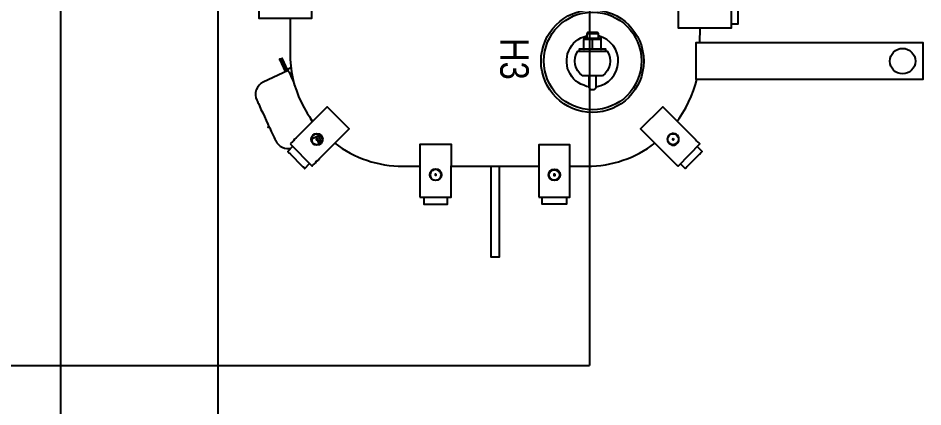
# Model space of a CAD drawing. Header units: metres. Extents: x 18203 to 41586, y 7179 to 24742.
# Drawn here: x 26096 to 27027, y 12018 to 12418 of the extents above; entities that cross this region are included whole.
import ezdxf

# ---------------------------------------------------------------- set-up
doc = ezdxf.new("R2010")
doc.units = ezdxf.units.M
doc.header["$LTSCALE"] = 50
doc.header["$MEASUREMENT"] = 0
doc.layers.get('0').update_dxf_attribs({"linetype": 'CONTINUOUS'})
doc.layers.add('PDF4_Geometry', color=7, linetype='CONTINUOUS')
doc.layers.add('PDF4_Text', color=7, linetype='CONTINUOUS')
doc.styles.add('PDF Arial Narrow', font='ARIALN.TTF')

# ---------------------------------------------------------------- blocks, each defined once
blk = doc.blocks.new('POSTE_CIRCULAR_CONCRETO')
at = {"color": 8, "linetype": 'Continuous', "ltscale": 0.3}
for p in [(647.77, 577.88), (-647.11, -577.88)]:
    blk.add_line(p, (652.88, -572.1), dxfattribs=at)

msp = doc.modelspace()

# ---------------------------------------------------------------- linework, layer by layer
at = {"color": 1}
msp.add_lwpolyline([(26140.055, 13823.294), (26301.537, 13823.008), (26301.537, 11449.991), (26140.055, 11450.276)], close=True, dxfattribs=at)
at = {"layer": 'PDF4_Geometry', "lineweight": 25}
for points in [[(26343.677, 12450.348), (26343.671, 12418.022), (26344.06, 12418.021), (26344.839, 12418.021), (26345.618, 12418.021), (26347.176, 12418.021), (26348.734, 12418.021), (26350.681, 12418.02), (26352.629, 12418.02), (26354.965, 12418.019), (26398.197, 12418.011), (26398.203, 12450.337), (26354.972, 12450.346), (26352.635, 12450.346), (26350.687, 12450.347), (26348.74, 12450.347), (26347.182, 12450.347), (26345.624, 12450.347), (26344.845, 12450.348), (26344.066, 12450.348)], [(26818.827, 12407.805), (26775.595, 12407.813), (26775.601, 12440.139), (26818.833, 12440.131), (26821.17, 12440.131), (26823.117, 12440.13), (26825.064, 12440.13), (26826.622, 12440.13), (26828.18, 12440.129), (26828.959, 12440.129), (26829.738, 12440.129), (26829.732, 12407.803), (26828.953, 12407.803), (26828.174, 12407.803), (26826.616, 12407.803), (26825.058, 12407.804), (26823.111, 12407.804), (26821.163, 12407.804)], [(26980.455, 12392.974), (26980.845, 12392.974), (26981.234, 12392.974), (26982.013, 12392.974), (26982.403, 12392.974), (26982.792, 12392.973), (26983.571, 12392.973), (26983.961, 12392.973), (26984.74, 12392.973), (27027.192, 12392.965), (27027.185, 12354.797), (26984.732, 12354.805), (26983.953, 12354.805), (26983.564, 12354.805), (26982.785, 12354.805), (26982.395, 12354.805), (26982.006, 12354.805), (26981.227, 12354.805), (26980.838, 12354.805), (26980.448, 12354.806), (26793.89, 12354.841), (26793.897, 12393.009)], [(26365.863, 12375.954), (26365.084, 12375.954), (26365.084, 12375.175), (26365.862, 12375.175)], [(26375.972, 12288.71), (26398.557, 12265.727), (26398.557, 12266.116), (26398.947, 12266.506), (26399.726, 12267.285), (26400.895, 12268.063), (26402.063, 12269.231), (26403.232, 12270.789), (26404.79, 12271.957), (26406.348, 12273.515), (26436.733, 12304.277), (26414.148, 12326.871), (26383.763, 12296.498), (26382.205, 12294.941), (26380.647, 12293.383), (26379.478, 12291.825), (26378.31, 12290.657), (26377.141, 12289.878), (26376.362, 12289.1)], [(26767.39, 12273.446), (26736.628, 12304.22), (26759.611, 12326.805), (26789.984, 12296.421), (26791.542, 12294.863), (26793.099, 12293.304), (26794.268, 12291.746), (26795.436, 12290.578), (26796.604, 12289.798), (26797.383, 12289.019), (26797.772, 12288.63), (26775.178, 12265.655), (26774.789, 12266.045), (26774.4, 12266.434), (26773.621, 12267.213), (26772.842, 12267.992), (26771.674, 12269.161), (26770.116, 12270.719), (26768.948, 12271.888)], [(26354.554, 12305.462), (26353.386, 12305.462), (26353.386, 12306.241), (26354.555, 12306.241)], [(26399.732, 12297.274), (26398.563, 12296.106), (26398.173, 12294.937), (26398.173, 12293.38), (26398.173, 12292.211), (26398.562, 12290.653), (26399.73, 12289.485), (26400.899, 12288.705), (26402.067, 12288.316), (26403.625, 12287.926), (26404.793, 12288.315), (26406.351, 12288.704), (26407.52, 12289.483), (26408.299, 12290.651), (26408.689, 12292.209), (26409.078, 12293.377), (26408.689, 12294.935), (26408.3, 12296.104), (26407.521, 12297.273), (26406.353, 12298.441), (26404.795, 12298.831), (26403.627, 12298.831), (26402.069, 12298.831), (26400.9, 12298.442)], [(26404.405, 12293.378), (26403.626, 12294.157), (26402.847, 12293.379), (26403.626, 12292.6)], [(26774.404, 12289.024), (26775.183, 12290.192), (26775.962, 12291.75), (26775.963, 12293.308), (26775.963, 12294.866), (26775.574, 12296.034), (26774.795, 12297.592), (26773.627, 12298.371), (26772.069, 12299.15), (26770.511, 12299.54), (26769.343, 12299.54), (26767.785, 12298.762), (26766.616, 12298.373), (26765.448, 12297.204), (26764.668, 12295.647), (26764.279, 12294.478), (26764.278, 12292.92), (26764.278, 12291.362), (26765.057, 12290.194), (26766.225, 12289.025), (26767.393, 12288.246), (26768.951, 12287.467), (26770.119, 12287.467), (26771.677, 12287.466), (26773.235, 12288.245)], [(26770.121, 12294.088), (26769.342, 12293.309), (26770.12, 12292.53), (26770.9, 12293.309)], [(26509.551, 12233.769), (26541.878, 12233.763), (26541.878, 12234.542), (26541.878, 12235.71), (26541.878, 12236.879), (26541.879, 12238.826), (26541.879, 12240.384), (26541.879, 12242.721), (26541.88, 12244.668), (26541.888, 12287.9), (26509.562, 12287.906), (26509.553, 12244.674), (26509.553, 12242.727), (26509.553, 12240.39), (26509.552, 12238.832), (26509.552, 12236.885), (26509.552, 12235.716), (26509.551, 12234.548)], [(26631.846, 12233.746), (26663.783, 12233.74), (26663.783, 12234.518), (26663.783, 12235.687), (26663.783, 12236.855), (26663.784, 12238.803), (26663.784, 12240.361), (26663.785, 12242.697), (26663.785, 12244.645), (26663.793, 12287.876), (26631.856, 12287.882), (26631.848, 12244.651), (26631.848, 12242.703), (26631.847, 12240.367), (26631.847, 12238.809), (26631.847, 12236.861), (26631.846, 12235.693), (26631.846, 12234.525)], [(26520.071, 12256.746), (26520.461, 12255.577), (26520.85, 12254.019), (26521.629, 12252.851), (26522.797, 12252.072), (26524.355, 12251.682), (26525.523, 12251.292), (26527.081, 12251.681), (26528.639, 12252.071), (26529.418, 12252.849), (26530.587, 12254.018), (26530.977, 12255.575), (26531.366, 12256.744), (26530.977, 12258.302), (26530.588, 12259.47), (26529.42, 12260.639), (26528.641, 12261.418), (26527.083, 12262.197), (26525.525, 12262.197), (26524.357, 12262.198), (26522.799, 12261.419), (26521.63, 12260.64), (26520.851, 12259.472), (26520.461, 12258.304)], [(26526.303, 12257.524), (26525.135, 12257.524), (26525.135, 12256.355), (26526.303, 12256.355)], [(26648.598, 12257.5), (26647.43, 12257.501), (26647.429, 12256.332), (26648.598, 12256.332)]]:
    msp.add_lwpolyline(points, close=True, dxfattribs=at)
for points in [[(26829.737, 12436.234), (26836.748, 12436.233), (26836.748, 12435.843), (26836.748, 12435.454), (26836.748, 12435.064), (26836.747, 12434.286), (26836.747, 12433.507), (26836.747, 12433.117), (26836.744, 12415.201), (26836.744, 12414.422), (26836.743, 12413.643), (26836.743, 12413.254), (26836.743, 12412.475), (26836.743, 12412.086), (26836.743, 12411.696), (26829.733, 12411.697)], [(26375.997, 12418.015), (26375.99, 12381.794), (26375.989, 12375.563), (26376.767, 12368.942), (26377.544, 12362.71), (26378.711, 12356.089), (26380.268, 12349.857), (26382.604, 12343.625), (26384.55, 12337.393), (26387.275, 12331.55), (26390.39, 12325.707), (26393.505, 12320.254), (26397.398, 12314.801), (26399.345, 12312.074)], [(26797.792, 12393.009), (26797.795, 12407.809)], [(26683.278, 12347.462), (26680.941, 12347.852), (26678.215, 12349.021), (26675.1, 12350.19), (26672.374, 12351.748), (26670.037, 12353.307), (26667.701, 12355.644), (26665.754, 12357.981), (26664.197, 12360.708), (26662.639, 12363.434), (26661.471, 12366.161), (26661.082, 12369.277), (26660.693, 12372.393), (26660.694, 12375.509), (26661.084, 12378.624), (26661.474, 12381.35), (26662.643, 12384.466), (26664.202, 12387.192), (26665.76, 12389.918), (26667.708, 12392.255), (26670.045, 12394.201), (26672.382, 12396.148), (26675.109, 12397.706), (26678.225, 12398.874), (26680.951, 12399.652), (26681.341, 12399.652)], [(26678.222, 12386.41), (26678.224, 12396.147), (26680.172, 12396.536), (26681.73, 12396.536), (26685.624, 12396.535), (26687.182, 12396.146), (26689.13, 12396.535), (26691.077, 12396.534), (26694.972, 12396.534), (26696.14, 12396.144), (26696.14, 12396.533), (26696.14, 12396.923), (26695.751, 12396.923), (26695.361, 12396.923), (26694.972, 12396.923), (26694.193, 12396.923), (26693.025, 12396.923), (26691.467, 12396.924), (26689.909, 12396.924), (26687.961, 12396.924), (26686.403, 12396.925), (26684.456, 12396.925), (26682.898, 12396.925), (26681.73, 12396.926), (26680.561, 12396.926), (26679.393, 12396.926), (26679.003, 12396.926), (26678.614, 12396.926), (26678.224, 12396.926), (26678.224, 12396.537), (26678.224, 12396.147)], [(26693.414, 12396.923), (26693.415, 12401.986), (26692.247, 12403.155), (26691.857, 12403.155), (26691.468, 12403.155), (26690.689, 12403.155), (26689.52, 12403.156), (26688.352, 12403.156), (26686.794, 12403.156), (26685.626, 12403.156), (26684.457, 12403.157), (26683.289, 12403.157), (26682.51, 12403.157), (26682.12, 12403.157), (26681.341, 12401.989), (26681.34, 12396.926)], [(26693.415, 12401.986), (26693.025, 12401.987), (26692.636, 12401.987), (26691.468, 12401.987), (26690.299, 12401.987), (26689.131, 12401.987), (26687.573, 12401.988), (26686.015, 12401.988), (26684.457, 12401.988), (26683.289, 12401.988), (26682.51, 12401.989), (26681.731, 12401.989), (26681.341, 12401.989)], [(26695.749, 12386.018), (26696.138, 12386.018), (26696.138, 12386.407), (26694.191, 12386.018), (26692.633, 12386.018), (26688.738, 12386.019), (26687.18, 12386.409), (26687.182, 12396.146)], [(26696.138, 12386.407), (26696.14, 12396.144)], [(26700.812, 12384.069), (26700.812, 12386.017), (26700.033, 12386.017), (26699.254, 12386.017), (26698.086, 12386.017), (26696.528, 12386.017), (26694.97, 12386.018), (26693.022, 12386.018), (26691.075, 12386.019), (26688.738, 12386.019), (26686.791, 12386.019), (26684.454, 12386.02), (26682.507, 12386.02), (26680.559, 12386.021), (26678.612, 12386.021), (26677.054, 12386.021), (26675.496, 12386.021), (26674.717, 12386.022), (26673.938, 12386.022), (26673.549, 12386.022), (26673.548, 12384.075)], [(26687.18, 12386.409), (26685.233, 12386.02), (26683.286, 12386.02), (26679.78, 12386.021), (26678.222, 12386.41), (26678.222, 12386.021), (26678.612, 12386.021)], [(26373.65, 12364.268), (26367.81, 12376.733), (26366.252, 12375.954), (26365.863, 12375.954)], [(26372.092, 12363.49), (26366.252, 12375.954)], [(26371.313, 12363.1), (26365.862, 12375.175)], [(26376.766, 12366.994), (26373.261, 12365.047), (26373.65, 12365.047), (26373.65, 12364.268), (26374.039, 12363.489), (26374.818, 12362.321), (26375.597, 12360.763), (26376.375, 12359.205), (26377.154, 12357.257), (26378.322, 12354.92), (26379.49, 12352.194), (26380.268, 12350.636)], [(26683.28, 12358.757), (26683.278, 12347.852), (26683.278, 12347.073), (26683.278, 12346.683), (26683.667, 12346.294), (26684.057, 12345.515), (26684.446, 12345.125), (26685.225, 12345.125), (26685.615, 12344.735), (26686.004, 12344.735), (26688.341, 12344.735), (26688.73, 12344.735), (26689.12, 12345.124), (26689.509, 12345.124), (26690.288, 12345.513), (26690.678, 12345.903), (26690.678, 12346.292), (26691.068, 12346.682), (26691.068, 12347.071), (26691.068, 12347.85), (26691.07, 12358.755)], [(26774.408, 12312.003), (26776.356, 12314.729), (26779.862, 12320.181), (26783.369, 12325.633), (26786.096, 12331.474), (26788.824, 12337.316), (26791.162, 12343.547), (26793.11, 12349.778), (26794.669, 12354.841)], [(26396.23, 12316.359), (26397.009, 12314.411), (26398.566, 12311.685), (26398.566, 12311.295)], [(26354.555, 12305.851), (26354.944, 12305.072), (26355.722, 12303.124), (26356.501, 12301.566), (26358.058, 12298.061), (26359.616, 12295.334), (26360.394, 12293.387), (26360.783, 12292.218), (26361.173, 12291.829), (26362.341, 12289.881), (26363.898, 12287.933), (26365.846, 12286.375), (26367.793, 12285.206), (26370.129, 12284.427), (26372.466, 12284.037), (26375.192, 12284.037), (26376.75, 12284.036)], [(26398.173, 12293.769), (26405.184, 12297.273)], [(26403.626, 12294.157), (26402.458, 12295.716)], [(26406.741, 12289.094), (26403.237, 12296.105)], [(26405.962, 12288.704), (26404.015, 12292.989)], [(26404.406, 12298.831), (26404.795, 12297.663), (26405.184, 12296.883), (26405.574, 12296.494), (26405.574, 12296.104), (26407.911, 12296.883)], [(26408.299, 12290.651), (26405.184, 12296.883)], [(26378.309, 12285.983), (26373.634, 12280.921), (26374.023, 12280.532), (26374.023, 12280.142), (26374.413, 12279.753), (26374.802, 12279.363), (26375.581, 12278.973), (26375.97, 12278.584), (26388.431, 12265.729), (26388.82, 12265.339), (26389.599, 12264.95), (26389.989, 12264.56), (26390.378, 12264.171), (26390.378, 12263.781), (26390.768, 12263.781), (26390.767, 12263.392), (26391.157, 12263.391), (26395.832, 12268.454)], [(26777.516, 12268.381), (26782.578, 12263.317), (26782.968, 12263.706), (26783.357, 12264.096), (26783.747, 12264.485), (26784.136, 12264.874), (26784.526, 12265.264), (26784.915, 12265.653), (26797.77, 12278.503), (26798.16, 12278.893), (26798.549, 12279.282), (26798.939, 12279.672), (26799.329, 12280.061), (26799.718, 12280.45), (26800.108, 12280.84), (26795.045, 12285.904)], [(26541.884, 12265.7), (26631.852, 12265.682)], [(26590.957, 12265.69), (26590.947, 12212.722), (26590.947, 12211.943), (26590.947, 12211.164), (26590.947, 12210.385), (26590.947, 12209.217), (26590.946, 12208.438), (26590.946, 12207.269), (26590.946, 12206.49), (26590.946, 12205.711), (26590.94, 12173.774), (26590.94, 12172.995), (26590.94, 12172.606), (26590.94, 12172.217), (26582.761, 12172.218), (26582.761, 12172.608), (26582.761, 12172.997), (26582.761, 12173.776), (26582.767, 12205.713), (26582.767, 12206.492), (26582.767, 12207.271), (26582.768, 12208.439), (26582.768, 12209.218), (26582.768, 12210.387), (26582.768, 12211.165), (26582.768, 12211.944), (26582.768, 12212.723), (26582.778, 12265.692)], [(26513.446, 12233.768), (26513.445, 12226.758), (26513.834, 12226.758), (26514.224, 12226.757), (26515.003, 12226.757), (26515.392, 12226.757), (26516.171, 12226.757), (26516.95, 12226.757), (26534.476, 12226.754), (26535.255, 12226.753), (26536.034, 12226.753), (26536.424, 12226.753), (26537.203, 12226.753), (26537.592, 12226.753), (26537.982, 12226.753), (26537.983, 12233.763)], [(26660.278, 12233.74), (26660.276, 12226.73), (26659.887, 12226.73), (26659.108, 12226.73), (26658.718, 12226.73), (26658.329, 12226.73), (26657.55, 12226.73), (26656.771, 12226.73), (26638.855, 12226.734), (26638.466, 12226.734), (26637.687, 12226.734), (26636.908, 12226.734), (26636.518, 12226.734), (26636.129, 12226.734), (26635.739, 12226.734), (26635.35, 12226.734), (26635.351, 12233.745)]]:
    msp.add_lwpolyline(points, dxfattribs=at)
msp.add_lwpolyline([(26697.301, 12358.754), (26696.522, 12358.754), (26695.744, 12358.754), (26693.796, 12358.755), (26691.849, 12358.755), (26689.901, 12358.756), (26687.175, 12358.756), (26684.449, 12358.757), (26681.722, 12358.757), (26679.386, 12358.758), (26677.828, 12358.758), (26677.438, 12358.758), (26677.049, 12358.758, -0.3995407), (26671.99, 12384.075), (26672.38, 12384.075), (26672.769, 12384.075), (26673.938, 12384.074), (26675.885, 12384.074), (26679.001, 12384.073), (26682.896, 12384.073), (26687.18, 12384.072), (26691.464, 12384.071), (26695.748, 12384.07), (26698.085, 12384.07), (26700.422, 12384.069), (26701.98, 12384.069), (26702.369, 12384.069, -0.4132363)], format="xyb", close=True, dxfattribs=at)
for points in [[(26374.039, 12364.268), (26348.332, 12352.2, 0.4142141), (26341.707, 12333.506), (26342.486, 12332.338), (26342.875, 12331.169), (26343.264, 12330.39), (26344.432, 12327.663), (26345.99, 12324.158), (26347.936, 12320.652), (26349.493, 12316.757), (26351.44, 12312.862), (26352.997, 12308.967), (26354.165, 12306.241)], [(26421.93, 12289.48, 0.1652587), (26492.031, 12265.709), (26509.557, 12265.706)], [(26663.789, 12265.676), (26681.705, 12265.673, 0.1643849), (26751.425, 12289.418)]]:
    msp.add_lwpolyline(points, format="xyb", dxfattribs=at)
for centre, radius in [((26687.035, 12373.799), 52.825), ((26687.315, 12373.949), 50.246), ((27006.322, 12373.78), 13.139), ((26403.555, 12293.399), 6.023), ((26770.121, 12293.476), 5.627), ((26525.743, 12256.973), 6.074), ((26647.965, 12256.848), 5.971), ((26647.788, 12256.691), 5.422)]:
    msp.add_circle(centre, radius, dxfattribs=at)
msp.add_arc((26687.07, 12373.788), 26.629, 278.633857, 76.216795, dxfattribs=at)

# ---------------------------------------------------------------- block references
at = {"rotation": 359.7454235758895}
msp.add_blockref('POSTE_CIRCULAR_CONCRETO', (26033.629, 12635.681), dxfattribs=at)

# ---------------------------------------------------------------- texts
at = {"layer": 'PDF4_Text', "insert": (26606.671, 12397.546), "char_height": 29.3087, "attachment_point": 4, "rotation": 269.989087, "style": 'PDF Arial Narrow'}
msp.add_mtext('H3', dxfattribs=at)

doc.saveas('drawing.dxf')
